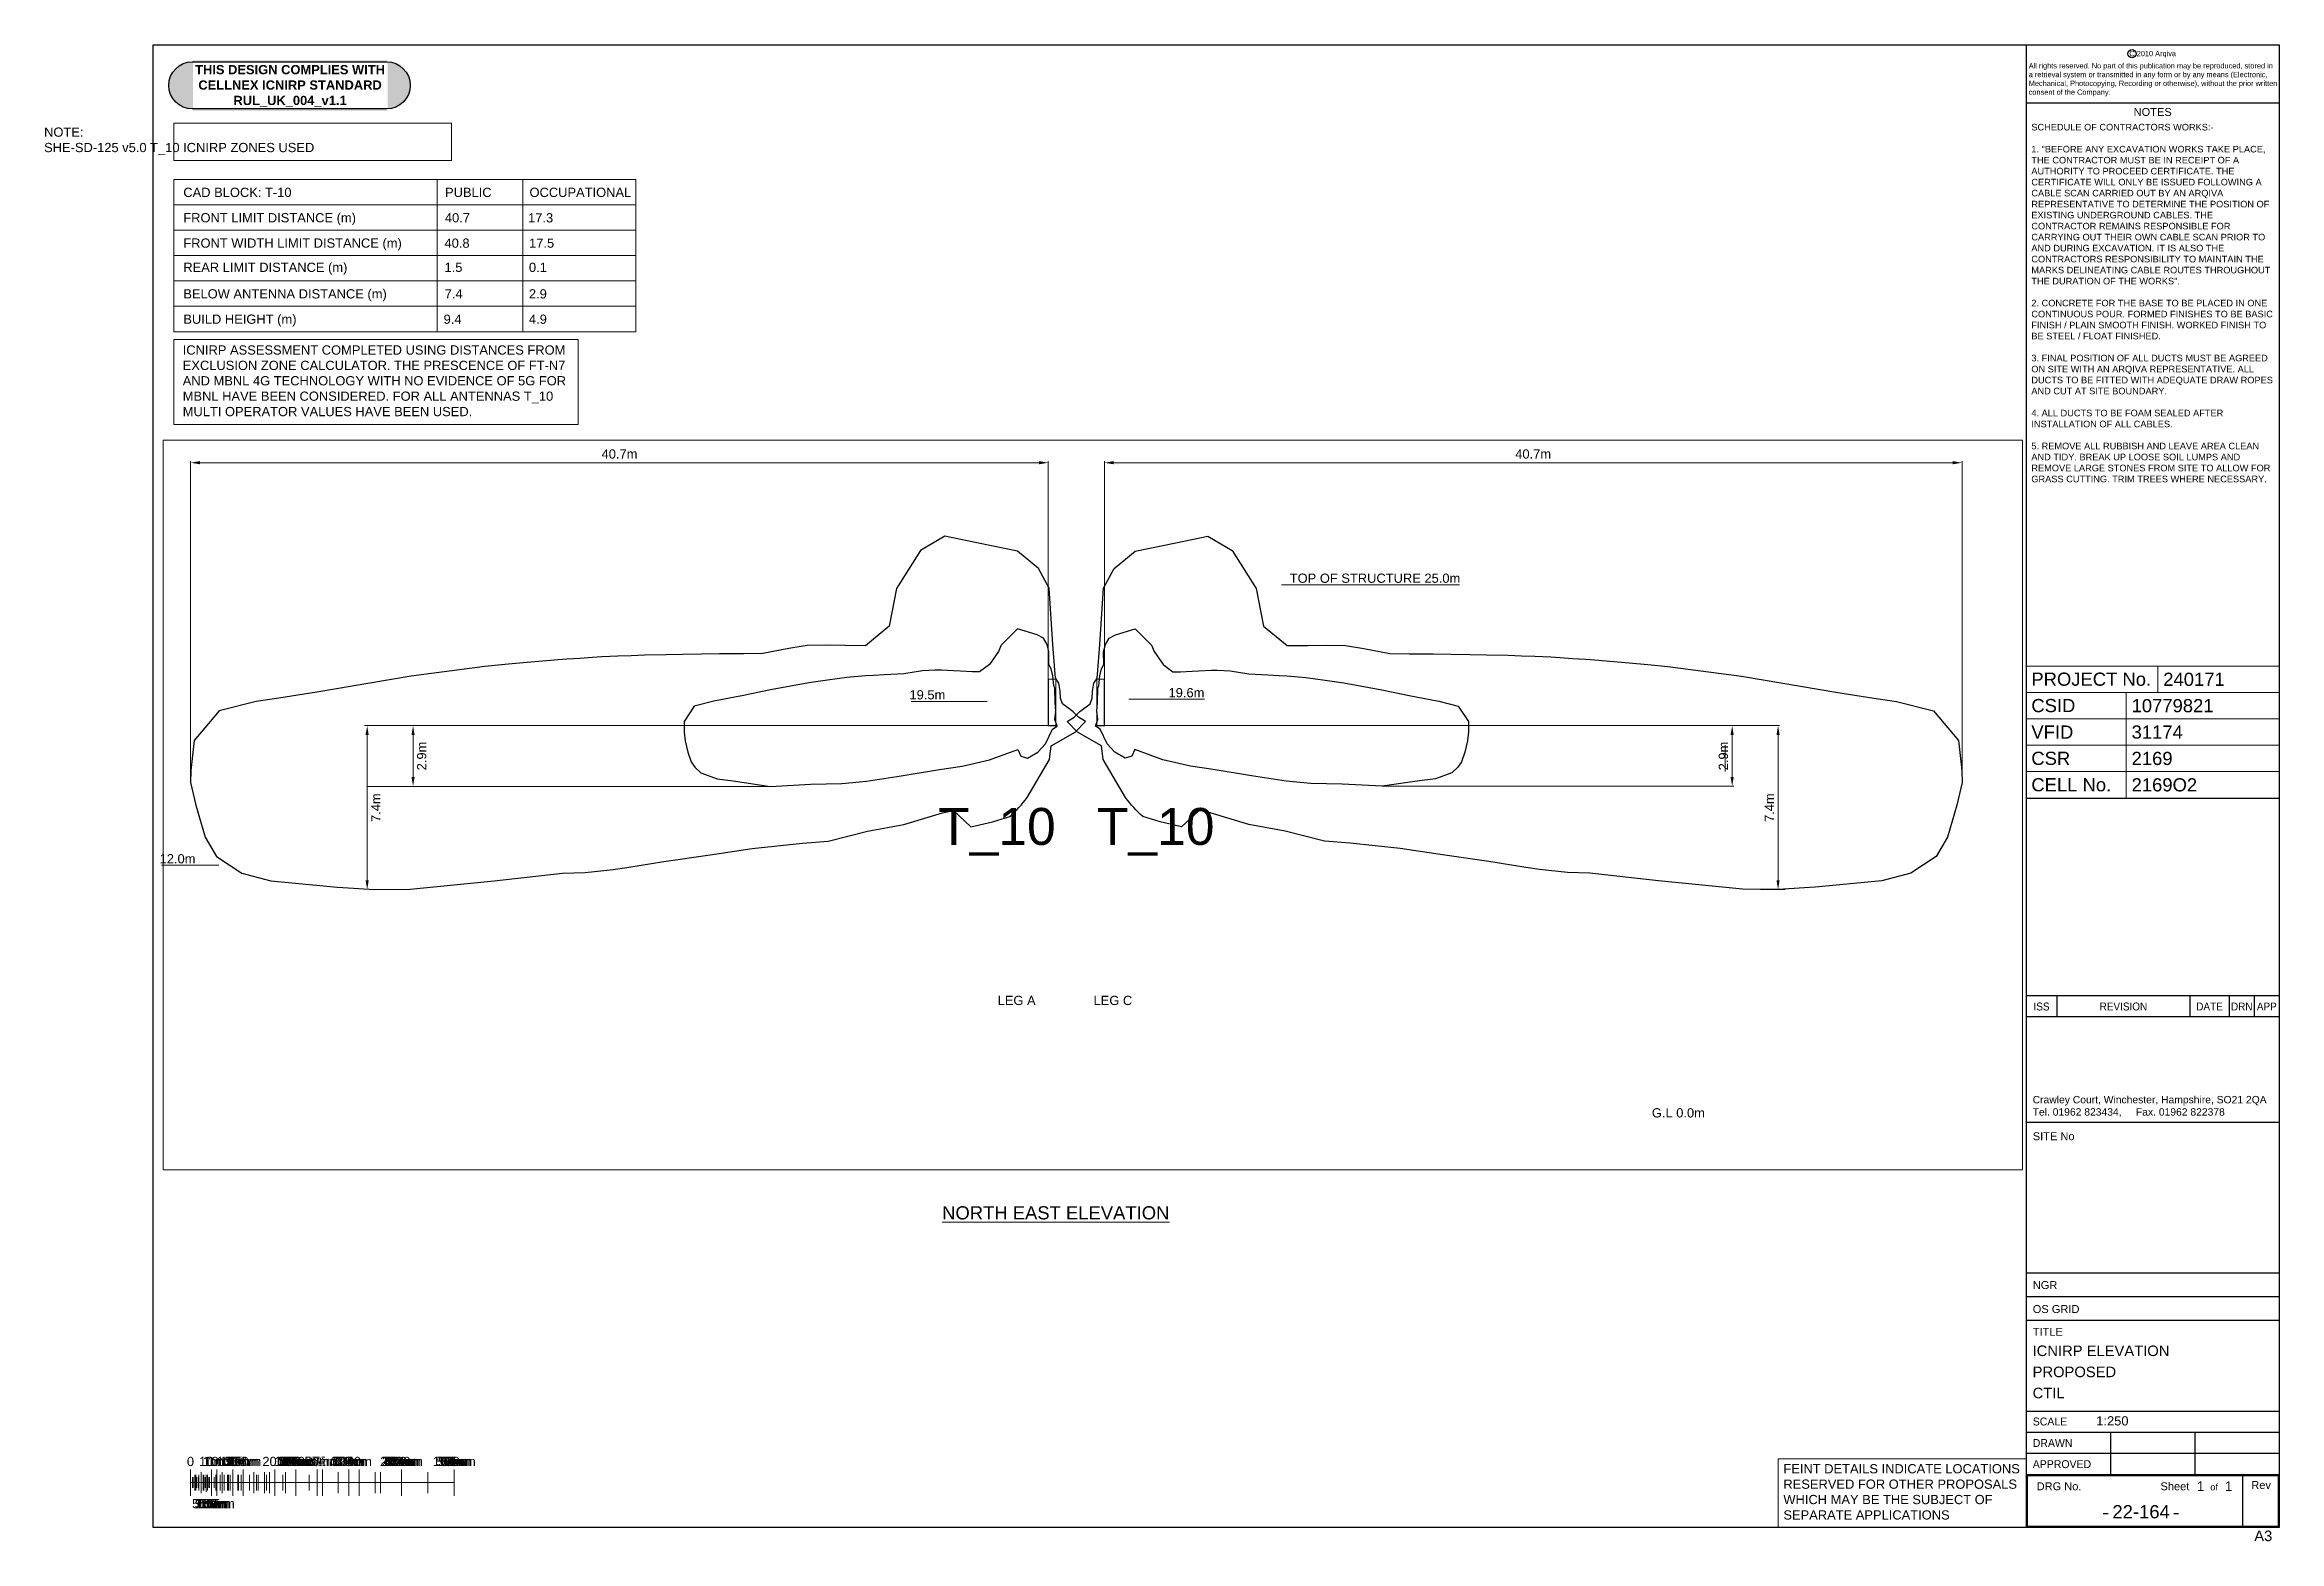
# Paper-space layout '22-164 CTIL ICNIRP ELEVATION' of a CAD drawing. Header units: millimetres. Extents: x -21 to 403, y -3 to 281.
import ezdxf
from ezdxf.enums import TextEntityAlignment as Align

# ---------------------------------------------------------------- set-up
doc = ezdxf.new("R2010")
doc.units = ezdxf.units.MM
doc.header["$LTSCALE"] = 30
doc.layers.add('ACAD ENTITIES HIDDEN', color=7, linetype='Continuous')
for name, color, linetype, lineweight in [('BORDER', 7, 'Continuous', 25), ('HIGHLIGHT', 1, 'Continuous', 30), ('TEXT AND DIMENSIONS', 7, 'Continuous', 13)]:
    doc.layers.add(name, color=color, linetype=linetype, lineweight=lineweight)
doc.layers.add('VIEWPORTS', color=7, linetype='Continuous', plot=False)
doc.styles.add('textstyle3', font='arial.ttf')
doc.styles.add('textstyle4', font='arial.ttf', dxfattribs={"width": 0.9})
doc.styles.add('textstyle5', font='arial.ttf', dxfattribs={"width": 0.95})

# ---------------------------------------------------------------- blocks, each defined once
blk = doc.blocks.new('A3MAS')
at = {"layer": 'BORDER'}
for p, q in [((0, 281), (403, 281)), ((0, 0), (0, 281)), ((355, 281), (355, 0)), ((403, 281), (403, 0)), ((355, 270), (403, 270)), ((355, 138.24), (403, 138.24)), ((403, 100.74), (355, 100.74)), ((360.85, 100.74), (360.85, 96.74)), ((386.04, 100.74), (386.04, 96.74)), ((393.5, 100.74), (393.5, 96.74)), ((398.25, 100.74), (398.25, 96.74)), ((403, 96.74), (355, 96.74)), ((403, 76.74), (355, 76.74)), ((403, 48.21), (355, 48.21)), ((403, 43.71), (355, 43.71)), ((403, 39.21), (355, 39.21)), ((403, 22), (355, 22)), ((403, 18), (355, 18)), ((371, 18), (371, 10)), ((387, 18), (387, 10)), ((403, 14), (355, 14)), ((403, 10), (355, 10)), ((355.2, 9.8), (355.2, 0.2)), ((402.8, 9.8), (355.2, 9.8)), ((396.05, 9.8), (396.05, 0.2)), ((402.8, 9.8), (402.8, 0.2)), ((403, 0), (0, 0)), ((402.8, 0.2), (355.2, 0.2))]:
    blk.add_line(p, q, dxfattribs=at)
at = {"layer": 'BORDER', "const_width": 0.25}
for points in [[(369.61, 2.64), (370.61, 2.64)], [(382.95, 2.64), (383.95, 2.64)]]:
    blk.add_lwpolyline(points, dxfattribs=at)
at = {"layer": 'BORDER'}
blk.add_circle((375.08, 279.3), 0.764, dxfattribs=at)
at = {"layer": 'BORDER', "style": 'textstyle3'}
blk.add_text('NOTES', height=1.5, dxfattribs=at).set_placement((379, 267.5), align=Align.CENTER)
at = {"layer": 'BORDER'}
for s, style, width, p in [('ISS', 'textstyle4', 0.9, (357.93, 98.73)), ('REVISION', 'textstyle4', 0.9, (373.45, 98.73)), ('DATE', 'textstyle4', 0.9, (389.77, 98.73)), ('DRN', 'textstyle4', 0.9, (395.88, 98.73)), ('APP', 'textstyle4', 0.9, (400.63, 98.73)), ('APPROVED', 'textstyle5', 0.95, (361.8, 12)), ('DRAWN', 'textstyle5', 0.95, (360.03, 16))]:
    blk.add_text(s, height=1.5, dxfattribs=dict(at, style=style, width=width)).set_placement(p, align=Align.MIDDLE_CENTER)
at = {"layer": 'BORDER', "style": 'textstyle3'}
for s, p in [('SITE No', (356.27, 73.39)), ('NGR', (356.27, 45.19)), ('OS GRID', (356.27, 40.64)), ('TITLE', (356.27, 36.33)), ('DRG No.', (357, 7.05))]:
    blk.add_text(s, height=1.5, dxfattribs=at).set_placement(p)
at = {"layer": 'BORDER', "style": 'textstyle5', "width": 0.95}
blk.add_text('SCALE', height=1.5, dxfattribs=at).set_placement((356.27, 19.33))
at = {"layer": 'BORDER', "style": 'textstyle3'}
for s, height, p in [('Sheet', 1.5, (383.21, 7.83)), ('Rev', 1.5, (399.55, 8.03)), ('of', 1.25, (390.65, 7.67))]:
    blk.add_text(s, height=height, dxfattribs=at).set_placement(p, align=Align.MIDDLE)
for s, insert, char_height, attachment_point in [('C 2010 Arqiva', (379, 279.82), 1, 2), ('A3', (399.96, -1.61), 2, 5)]:
    blk.add_mtext(s, dxfattribs=dict(at, insert=insert, char_height=char_height, attachment_point=attachment_point))
at = {"layer": 'BORDER', "attachment_point": 1, "style": 'textstyle3'}
for s, insert, char_height, width in [('All rights reserved. No part of this publication may be reproduced, stored in a retrieval system or transmitted in any form or by any means (Electronic, Mechanical, Photocopying, Recording or otherwise), without the prior written consent of the Company.', (355.5, 277.51), 1, 47), ('Crawley Court, Winchester, Hampshire, SO21 2QA\\PTel. 01962 823434,     Fax. 01962 822378', (356.25, 81.78), 1.4, 45.75)]:
    blk.add_mtext(s, dxfattribs=dict(at, insert=insert, char_height=char_height, width=width))
at = {"layer": 'BORDER', "style": 'textstyle3'}
for tag, p, height in [('TITLE1', (356.24, 32.48), 2), ('TITLE2', (356.24, 28.48), 2), ('TITLE3', (356.24, 24.48), 2), ('SCALE', (368.3, 19.33), 1.75)]:
    blk.add_attdef(tag, p, '', height=height, dxfattribs=at)
for tag, height, p in [('SHTNO', 1.8, (388.07, 7.83)), ('SHTOF', 1.8, (393.4, 7.83)), ('USERIDCATEGORY', 2.5, (376.81, 2.98))]:
    blk.add_attdef(tag, text='', height=height, dxfattribs=at).set_placement(p, align=Align.MIDDLE)
blk = doc.blocks.new('*U35')
at = {"layer": 'TEXT AND DIMENSIONS'}
for p, q in [((0, 2.5), (0, -2.5)), ((0, 2.5), (0, -2.5)), ((0, 2.5), (0, -2.5)), ((0, 2.5), (0, -2.5)), ((0, 2.5), (0, -2.5)), ((0, 2.5), (0, -2.5)), ((0, 2.5), (0, -2.5)), ((0, 2.5), (0, -2.5)), ((0, 2.5), (0, -2.5)), ((0, 2.5), (0, -2.5)), ((0, 2.5), (0, -2.5)), ((0, 2.5), (0, -2.5)), ((0, 2.5), (0, -2.5)), ((0, 0), (40, 0)), ((0, 0), (50, 0)), ((0, 0), (40, 0)), ((0, 0), (40, 0)), ((0, 0), (50, 0)), ((0, 0), (50, 0)), ((0, 0), (50, 0)), ((0, 0), (40, 0)), ((0, 0), (50, 0)), ((0, 0), (50, 0)), ((0, 0), (50, 0)), ((0, 0), (40, 0)), ((0, 0), (40, 0)), ((0, 0), (50, 0)), ((0, 0), (40, 0)), ((0, 0), (40, 0)), ((0, 0), (40, 0)), ((0, 0), (40, 0)), ((0.4, 1), (0.4, -1)), ((0.5, 1), (0.5, -1)), ((0.8, 1.5), (0.8, -1.5)), ((0.8, 1.5), (0.8, -1.5)), ((0.8, 1), (0.8, -1)), ((1, 1.5), (1, -1.5)), ((1, 1.5), (1, -1.5)), ((1, 1.5), (1, -1.5)), ((1, 1.5), (1, -1.5)), ((1, 1.5), (1, -1.5)), ((1, 1), (1, -1)), ((1.2, 1), (1.2, -1)), ((1.5, 1), (1.5, -1)), ((1.6, 1.5), (1.6, -1.5)), ((1.6, 1.5), (1.6, -1.5)), ((1.6, 1), (1.6, -1)), ((2, 2), (2, -2)), ((2, 2), (2, -2)), ((2, 2), (2, -2)), ((2, 2), (2, -2)), ((2, 2), (2, -2)), ((2, 1.5), (2, -1.5)), ((2, 1.5), (2, -1.5)), ((2, 1.5), (2, -1.5)), ((2, 1.5), (2, -1.5)), ((2, 1), (2, -1)), ((2.4, 1.5), (2.4, -1.5)), ((2.4, 1.5), (2.4, -1.5)), ((2.4, 1), (2.4, -1)), ((2.5, 1.5), (2.5, -1.5)), ((2.5, 1.5), (2.5, -1.5)), ((2.8, 1), (2.8, -1)), ((3, 1.5), (3, -1.72)), ((3, 1.5), (3, -1.72)), ((3, 1.5), (3, -1.72)), ((3, 1.5), (3, -1.72)), ((3, 1.5), (3, -1.72)), ((3, 1), (3, -1)), ((3.2, 1.5), (3.2, -1.5)), ((3.2, 1.5), (3.2, -1.5)), ((3.2, 1), (3.2, -1)), ((3.5, 1), (3.5, -1)), ((3.6, 1), (3.6, -1)), ((4, 2.5), (4, -2.5)), ((4, 2.5), (4, -2.5)), ((4, 2.5), (4, -2.5)), ((4, 2), (4, -2)), ((4, 2), (4, -2)), ((4, 2), (4, -2)), ((4, 2), (4, -2)), ((4, 2), (4, -2)), ((4, 2), (4, -2)), ((4, 2), (4, -2)), ((4, 1), (4, -1)), ((4.5, 1), (4.5, -1)), ((4.8, 1.5), (4.8, -1.5)), ((4.8, 1.5), (4.8, -1.5)), ((5, 2.5), (5, -2.5)), ((5, 2.5), (5, -2.5)), ((5, 1.5), (5, -1.5)), ((5, 1.5), (5, -1.5)), ((5, 1.5), (5, -1.5)), ((5, 1.5), (5, -1.5)), ((5, 1.5), (5, -1.5)), ((5.6, 1.5), (5.6, -1.5)), ((5.6, 1.5), (5.6, -1.5)), ((6, 2), (6, -2)), ((6, 2), (6, -2)), ((6, 2), (6, -2)), ((6, 2), (6, -2)), ((6, 2), (6, -2)), ((6, 1.5), (6, -1.5)), ((6, 1.5), (6, -1.5)), ((6, 1.5), (6, -1.5)), ((6, 1.5), (6, -1.5)), ((6.4, 1.5), (6.4, -1.5)), ((6.4, 1.5), (6.4, -1.5)), ((7, 1.5), (7, -1.5)), ((7, 1.5), (7, -1.5)), ((7, 1.5), (7, -1.5)), ((7, 1.5), (7, -1.5)), ((7, 1.5), (7, -1.5)), ((7.2, 1.5), (7.2, -1.5)), ((7.2, 1.5), (7.2, -1.5)), ((7.5, 1.5), (7.5, -1.5)), ((7.5, 1.5), (7.5, -1.5)), ((8, 2.5), (8, -2.5)), ((8, 2.5), (8, -2.5)), ((8, 2), (8, -2)), ((8, 2), (8, -2)), ((8, 2), (8, -2)), ((8, 2), (8, -2)), ((8, 2), (8, -2)), ((8, 2), (8, -2)), ((8, 2), (8, -2)), ((8, 2), (8, -2)), ((9, 1.5), (9, -1.5)), ((9, 1.5), (9, -1.5)), ((9.07, 1.5), (9.07, -1.5)), ((9.07, 1.5), (9.07, -1.5)), ((9.07, 1.5), (9.07, -1.5)), ((9.6, 1.5), (9.6, -1.5)), ((10, 2.5), (10, -2.5)), ((10, 2.5), (10, -2.5)), ((10, 2.5), (10, -2.5)), ((10, 2.5), (10, -2.5)), ((10, 2.5), (10, -2.5)), ((10, 2.5), (10, -2.5)), ((10, 2.5), (10, -2.5)), ((10, 2), (10, -2)), ((10, 2), (10, -2)), ((10, 1.5), (10, -1.5)), ((10, 1.5), (10, -1.5)), ((10, 1.5), (10, -1.5)), ((10, 1.5), (10, -1.5)), ((10, 1.5), (10, -1.5)), ((11.2, 1.5), (11.2, -1.5)), ((12, 2), (12, -2)), ((12, 2), (12, -2)), ((12, 2), (12, -2)), ((12, 2), (12, -2)), ((12, 2), (12, -2)), ((12, 2), (12, -2)), ((12, 2), (12, -2)), ((12, 2), (12, -2)), ((12, 2), (12, -2)), ((12.5, 1.5), (12.5, -1.5)), ((12.5, 1.5), (12.5, -1.5)), ((12.8, 1.5), (12.8, -1.5)), ((14, 2), (14, -2)), ((14, 2), (14, -2)), ((14, 2), (14, -2)), ((14, 2), (14, -2)), ((14, 2), (14, -2)), ((14, 1.5), (14, -1.5)), ((14, 1.5), (14, -1.5)), ((14, 1.5), (14, -1.5)), ((14, 1.5), (14, -1.5)), ((14, 1.5), (14, -1.5)), ((14.4, 1.5), (14.4, -1.5)), ((15, 2), (15, -2)), ((15, 2), (15, -2)), ((16, 2.5), (16, -2.5)), ((16, 2), (16, -2)), ((16, 2), (16, -2)), ((16, 2), (16, -2)), ((16, 2), (16, -2)), ((16, 2), (16, -2)), ((16, 2), (16, -2)), ((16, 2), (16, -2)), ((16, 2), (16, -2)), ((16, 2), (16, -2)), ((17.5, 1.5), (17.5, -1.5)), ((17.5, 1.5), (17.5, -1.5)), ((18, 2), (18, -2)), ((18, 2), (18, -2)), ((18, 2), (18, -2)), ((18, 2), (18, -2)), ((18, 2), (18, -2)), ((18, 1.5), (18, -1.5)), ((18, 1.5), (18, -1.5)), ((18, 1.5), (18, -1.5)), ((18, 1.5), (18, -1.5)), ((18, 1.5), (18, -1.5)), ((20, 2.5), (20, -2.5)), ((20, 2.5), (20, -2.5)), ((20, 2.5), (20, -2.5)), ((20, 2.5), (20, -2.5)), ((20, 2.5), (20, -2.5)), ((20, 2.5), (20, -2.5)), ((20, 2.5), (20, -2.5)), ((20, 2.5), (20, -2.5)), ((20, 2.5), (20, -2.5)), ((20, 2.5), (20, -2.5)), ((20, 2), (20, -2)), ((20, 2), (20, -2)), ((20, 2), (20, -2)), ((22.5, 1.5), (22.5, -1.5)), ((22.5, 1.5), (22.5, -1.5)), ((24, 2.5), (24, -2.5)), ((24, 2), (24, -2)), ((24, 2), (24, -2)), ((24, 2), (24, -2)), ((25, 2.5), (25, -2.5)), ((25, 2.5), (25, -2.5)), ((28, 2), (28, -2)), ((28, 2), (28, -2)), ((28, 2), (28, -2)), ((30, 2.5), (30, -2.5)), ((30, 2.5), (30, -2.5)), ((30, 2), (30, -2)), ((30, 2), (30, -2)), ((32, 2.5), (32, -2.5)), ((32, 2), (32, -2)), ((32, 2), (32, -2)), ((32, 2), (32, -2)), ((35, 2), (35, -2)), ((35, 2), (35, -2)), ((36, 2), (36, -2)), ((36, 2), (36, -2)), ((36, 2), (36, -2)), ((40, 2.5), (40, -2.5)), ((40, 2.5), (40, -2.5)), ((40, 2.5), (40, -2.5)), ((40, 2.5), (40, -2.5)), ((40, 2.5), (40, -2.5)), ((40, 2.5), (40, -2.5)), ((40, 2.5), (40, -2.5)), ((40, 2.5), (40, -2.5)), ((40, 2.5), (40, -2.5)), ((40, 2.5), (40, -2.5)), ((40, 2.5), (40, -2.5)), ((40, 2), (40, -2)), ((40, 2), (40, -2)), ((45, 2), (45, -2)), ((45, 2), (45, -2)), ((50, 2.5), (50, -2.5)), ((50, 2.5), (50, -2.5)), ((50, 2.5), (50, -2.5)), ((50, 2.5), (50, -2.5))]:
    blk.add_line(p, q, dxfattribs=at)
at = {"layer": 'TEXT AND DIMENSIONS', "flags": 128}
for points in [[(0, 2.5), (0, -2.5)], [(0, 2.5), (0, -2.5)], [(0, 2.5), (0, -2.5)], [(0, 2.5), (0, -2.5)], [(0, 2.5), (0, -2.5)], [(0, 2.5), (0, -2.5)], [(0, 2.5), (0, -2.5)], [(0, 0), (50, 0)], [(0, 0), (40, 0)], [(1, 1.5), (1, -1.5)], [(1, 1.5), (1, -1.5)], [(1, 1.5), (1, -1.5)], [(2, 1.5), (2, -1.5)], [(2, 1.5), (2, -1.5)], [(2, 1.5), (2, -1.5)], [(3, 1.5), (3, -1.5)], [(3, 1.5), (3, -1.5)], [(3, 1.5), (3, -1.5)], [(4, 2), (4, -2)], [(4, 1.5), (4, -1.5)], [(4, 1.5), (4, -1.5)], [(4, 1.5), (4, -1.5)], [(5, 2), (5, -2)], [(5, 2), (5, -2)], [(5, 2), (5, -2)], [(6, 1.5), (6, -1.5)], [(6, 1.5), (6, -1.5)], [(6, 1.5), (6, -1.5)], [(7, 1.5), (7, -1.5)], [(7, 1.5), (7, -1.5)], [(7, 1.5), (7, -1.5)], [(8, 2), (8, -2)], [(8, 1.5), (8, -1.5)], [(8, 1.5), (8, -1.5)], [(8, 1.5), (8, -1.5)], [(9, 1.5), (9, -1.5)], [(9, 1.5), (9, -1.5)], [(9, 1.5), (9, -1.5)], [(10, 2.5), (10, -2.5)], [(10, 2.5), (10, -2.5)], [(10, 2.5), (10, -2.5)], [(12, 2), (12, -2)], [(16, 2), (16, -2)], [(20, 2.5), (20, -2.5)], [(20, 2.5), (20, -2.5)], [(20, 2.5), (20, -2.5)], [(20, 2.5), (20, -2.5)], [(25, 2.5), (25, -2.5)], [(30, 2.5), (30, -2.5)], [(40, 2.5), (40, -2.5)], [(40, 2.5), (40, -2.5)], [(40, 2.5), (40, -2.5)], [(50, 2.5), (50, -2.5)], [(50, 2.5), (50, -2.5)], [(50, 2.5), (50, -2.5)], [(50, 2.5), (50, -2.5)], [(50, 2.5), (50, -2.5)]]:
    blk.add_lwpolyline(points, dxfattribs=at)
at = {"layer": 'TEXT AND DIMENSIONS'}
for points in [[(1, 1.5), (1, -1.5)], [(1, 1.5), (1, -1.5)], [(1, 1.5), (1, -1.5)], [(1, 1.5), (1, -1.5)], [(2, 1.5), (2, -1.5)], [(2, 1.5), (2, -1.5)], [(2, 1.5), (2, -1.5)], [(2, 1.5), (2, -1.5)], [(3, 1.5), (3, -1.5)], [(3, 1.5), (3, -1.5)], [(3, 1.5), (3, -1.5)], [(3, 1.5), (3, -1.5)], [(4, 1.5), (4, -1.5)], [(4, 1.5), (4, -1.5)], [(4, 1.5), (4, -1.5)], [(4, 1.5), (4, -1.5)], [(5, 2), (5, -2)], [(5, 2), (5, -2)], [(5, 2), (5, -2)], [(5, 2), (5, -2)], [(6, 1.5), (6, -1.5)], [(6, 1.5), (6, -1.5)], [(6, 1.5), (6, -1.5)], [(6, 1.5), (6, -1.5)], [(7, 1.5), (7, -1.5)], [(7, 1.5), (7, -1.5)], [(7, 1.5), (7, -1.5)], [(7, 1.5), (7, -1.5)], [(8, 1.5), (8, -1.5)], [(8, 1.5), (8, -1.5)], [(8, 1.5), (8, -1.5)], [(8, 1.5), (8, -1.5)], [(9, 1.5), (9, -1.5)], [(9, 1.5), (9, -1.5)], [(9, 1.5), (9, -1.5)], [(9, 1.5), (9, -1.5)], [(10, 2.5), (10, -2.5)], [(10, 2.5), (10, -2.5)], [(12, 1.5), (12, -1.5)], [(12, 1.5), (12, -1.5)], [(12, 1.5), (12, -1.5)], [(12, 1.5), (12, -1.5)], [(12, 1.5), (12, -1.5)], [(14, 1.5), (14, -1.5)], [(14, 1.5), (14, -1.5)], [(14, 1.5), (14, -1.5)], [(14, 1.5), (14, -1.5)], [(14, 1.5), (14, -1.5)], [(16, 1.5), (16, -1.5)], [(16, 1.5), (16, -1.5)], [(16, 1.5), (16, -1.5)], [(16, 1.5), (16, -1.5)], [(16, 1.5), (16, -1.5)], [(18, 1.5), (18, -1.5)], [(18, 1.5), (18, -1.5)], [(18, 1.5), (18, -1.5)], [(18, 1.5), (18, -1.5)], [(18, 1.5), (18, -1.5)], [(20, 2.5), (20, -2.5)], [(24, 2), (24, -2)], [(25, 2.5), (25, -2.5)], [(25, 2), (25, -2)], [(25, 2), (25, -2)], [(25, 2), (25, -2)], [(25, 2), (25, -2)], [(25, 2), (25, -2)], [(28, 2), (28, -2)], [(30, 2.5), (30, -2.5)], [(30, 2.5), (30, -2.5)], [(32, 2), (32, -2)], [(36, 2), (36, -2)], [(40, 2.5), (40, -2.5)], [(40, 2.5), (40, -2.5)]]:
    blk.add_lwpolyline(points, dxfattribs=at)
at = {"layer": 'TEXT AND DIMENSIONS', "char_height": 1.75, "attachment_point": 5, "style": 'textstyle3'}
for s, insert in [('0', (0, 4)), ('0', (0, 4)), ('0', (0, 4)), ('0', (0, 4)), ('0', (0, 4)), ('0', (0, 4)), ('0', (0, 4)), ('0', (0, 4)), ('0', (0, 4)), ('0', (0, 4)), ('0', (0, 4)), ('0', (0, 4)), ('0', (0, 4)), ('0', (0, 4)), ('0', (0, 4)), ('0', (0, 4)), ('0', (0, 4)), ('0', (0, 4)), ('0', (0, 4)), ('0', (0, 4)), ('10m', (4, 4)), ('1m', (4, 4)), ('10m', (5, 4)), ('1m', (5, 4)), ('100m', (8, 4)), ('10m', (8, 4)), ('50mm', (10, 4)), ('20mm', (10, 4)), ('10mm', (10, 4)), ('500m', (10, 4)), ('100m', (10, 4)), ('0.1m', (10, 4)), ('0.2m', (10, 4)), ('0.5m', (10, 4)), ('50m', (10, 4)), ('10m', (10, 4)), ('5m', (10, 4)), ('1m', (10, 4)), ('20m', (16, 4)), ('100mm', (20, 4)), ('1000m', (20, 4)), ('20mm', (20, 4)), ('500m', (20, 4)), ('200m', (20, 4)), ('250m', (20, 4)), ('100m', (20, 4)), ('0.2m', (20, 4)), ('0.5m', (20, 4)), ('50m', (20, 4)), ('20m', (20, 4)), ('10m', (20, 4)), ('5m', (20, 4)), ('2m', (20, 4)), ('1m', (20, 4)), ('50mm', (25, 4)), ('30m', (24, 4)), ('0.5m', (25, 4)), ('50m', (25, 4)), ('5m', (25, 4)), ('30mm', (30, 4)), ('300m', (30, 4)), ('0.3m', (30, 4)), ('30m', (30, 4)), ('3m', (30, 4)), ('40m', (32, 4)), ('200mm', (40, 4)), ('2000m', (40, 4)), ('1000m', (40, 4)), ('40mm', (40, 4)), ('400m', (40, 4)), ('500m', (40, 4)), ('200m', (40, 4)), ('100m', (40, 4)), ('0.4m', (40, 4)), ('40m', (40, 4)), ('50m', (40, 4)), ('20m', (40, 4)), ('10m', (40, 4)), ('4m', (40, 4)), ('2m', (40, 4)), ('1m', (40, 4)), ('100mm', (50, 4)), ('50mm', (50, 4)), ('500m', (50, 4)), ('100m', (50, 4)), ('0.5m', (50, 4)), ('50m', (50, 4)), ('10m', (50, 4)), ('5m', (50, 4)), ('1m', (50, 4)), ('5m', (2, -4)), ('5m', (2.5, -4)), ('100m', (4, -4)), ('0.1m', (4, -4)), ('50m', (4, -4)), ('10mm', (5, -4)), ('0.1m', (5, -4)), ('0.5m', (5, -4)), ('5mm', (5, -4)), ('5m', (4, -4)), ('50m', (5, -4)), ('5m', (5, -4))]:
    blk.add_mtext(s, dxfattribs=dict(at, insert=insert))

psp = doc.layouts.new('22-164 CTIL ICNIRP ELEVATION')

# ---------------------------------------------------------------- hatches: boundary and pattern name
at = {"layer": 'HIGHLIGHT', "transparency": 33554687}
h = psp.add_hatch(color=3, dxfattribs=at)
edge = h.paths.add_edge_path(flags=0)
edge.add_arc((44.25, 273.29), 4.47, 270, 450)
edge.add_line((44.25, 277.76), (7.42, 277.76))
edge.add_arc((7.42, 273.29), 4.47, 90, 270)
edge.add_line((7.42, 268.83), (44.25, 268.83))
h.paths.add_polyline_path([(7.57, 268.52), (44.44, 268.52), (44.44, 278.02), (7.57, 278.02)], flags=0)

# ---------------------------------------------------------------- linework, layer by layer
at = {"layer": 'ACAD ENTITIES HIDDEN', "color": 2, "const_width": 0.2}
for points in [[(171.07, 160.75), (169.67, 160.75), (169.67, 151.95), (171.07, 151.95)], [(178.89, 160.75), (180.29, 160.75), (180.29, 151.95), (178.89, 151.95)]]:
    psp.add_lwpolyline(points, close=True, dxfattribs=at)
at = {"layer": 'HIGHLIGHT', "color": 3}
psp.add_lwpolyline([(7.42, 268.83, -1), (7.42, 277.76), (44.25, 277.76, -1), (44.25, 268.83)], format="xyb", close=True, dxfattribs=at)
at = {"layer": 'HIGHLIGHT', "color": 5, "elevation": 0.4}
for points in [[(176.7, 152.75), (175.41, 153.56), (174.33, 154.64), (172.33, 156.11), (171.98, 157.18), (171.9, 158.47), (171.65, 160.01), (171.26, 160.54), (171.01, 161.07), (170.95, 161.66), (170.54, 167.31), (169.82, 177.99), (167.78, 181.75), (163.84, 185), (156.12, 186.57), (150.03, 187.89), (145.43, 185.16), (140.92, 177.92), (139.5, 170.79), (135, 167.1), (131.07, 167.11), (127.52, 167.19), (123.96, 167.11), (120.51, 166.56), (115.55, 165.64), (111.87, 165.54), (109.31, 165.54), (107.36, 165.55), (103.95, 165.51), (100.35, 165.44), (97.25, 165.38), (93.1, 165.29), (90.58, 165.2), (88.06, 165.13), (85.02, 164.99), (83.24, 164.85), (80.95, 164.69), (78.38, 164.53), (76.75, 164.4), (70.16, 163.87), (66.65, 163.56), (62.88, 163.14), (48.87, 161.32), (41.08, 160.01), (31.01, 158.3), (23.79, 157.16), (19.5, 156.5), (12.5, 154.78), (7.78, 149.14), (7.13, 143.48), (7.1, 141.18), (8.1, 136.88), (9.83, 130.82), (12.03, 127.15), (16.8, 123.99), (22.27, 122.54), (34.91, 121.37), (41.95, 120.88), (48.68, 120.95), (64.64, 122.54), (77.61, 123.99), (81.87, 124.15), (87.16, 124.7), (89.79, 125.04), (96.79, 126.18), (105.56, 127.45), (113.56, 128.67), (123.06, 129.71), (127.92, 130.03), (135.4, 131.94), (142.29, 133.19), (149.6, 135.43), (151.72, 135.86), (155.01, 132.79), (159.07, 133.73), (162.36, 134.72, 0.055519), (165.65, 138.34), (169.87, 145.54), (170.19, 148.1), (174.75, 150.73)], [(173.26, 152.75), (174.55, 153.56), (175.63, 154.64), (177.62, 156.11), (177.98, 157.18), (178.06, 158.47), (178.31, 160.01), (178.69, 160.54), (178.95, 161.08), (179.01, 161.66), (179.41, 167.31), (180.14, 178), (182.18, 181.76), (186.12, 185), (193.84, 186.57), (199.93, 187.89), (204.53, 185.16), (209.04, 177.92), (210.46, 170.79), (214.96, 167.11), (218.89, 167.11), (222.44, 167.19), (226, 167.11), (229.45, 166.56), (234.41, 165.64), (238.09, 165.54), (240.65, 165.54), (242.6, 165.55), (246.01, 165.51), (249.61, 165.44), (252.7, 165.38), (256.86, 165.29), (259.38, 165.21), (261.89, 165.13), (264.94, 164.99), (266.72, 164.85), (269.01, 164.69), (271.58, 164.53), (273.21, 164.4), (279.79, 163.87), (283.31, 163.56), (287.07, 163.14), (301.09, 161.32), (308.88, 160.01), (318.95, 158.3), (326.17, 157.17), (330.46, 156.5), (337.46, 154.78), (342.18, 149.14), (342.83, 143.48), (342.86, 141.18), (341.86, 136.88), (340.13, 130.82), (337.93, 127.15), (333.16, 123.99), (327.69, 122.54), (315.05, 121.37), (308, 120.88), (301.27, 120.95), (285.32, 122.55), (272.34, 123.99), (268.09, 124.15), (262.8, 124.7), (260.16, 125.04), (253.17, 126.18), (244.4, 127.45), (236.39, 128.67), (226.9, 129.71), (222.04, 130.03), (214.56, 131.94), (207.67, 133.19), (200.36, 135.44), (198.24, 135.86), (194.94, 132.79), (190.89, 133.73), (187.6, 134.72, -0.055519), (184.31, 138.34), (180.09, 145.54), (179.77, 148.1), (175.2, 150.73)]]:
    psp.add_lwpolyline(points, format="xyb", close=True, dxfattribs=at)
at = {"layer": 'HIGHLIGHT', "color": 1, "elevation": 0.4}
for points in [[(170.97, 156.34), (170.91, 159.08), (170.71, 159.59), (170.51, 161.38), (170.18, 162.71), (169.78, 163.54), (169.79, 165.95), (169.44, 167.3), (168.77, 168.55), (167.53, 169.16), (163.84, 170.31), (160.76, 167.18), (160.24, 166), (158.52, 163.55), (156.65, 162.14), (155.21, 162.14), (153.02, 162.28), (151.72, 162.36), (149.42, 162.46), (148.25, 162.45), (145.84, 162.31), (142.26, 161.75), (138.65, 161.57), (136.54, 161.47), (135.04, 161.38), (131.46, 161.05), (127.84, 160.6), (124.26, 160.07), (117.04, 158.75), (111.9, 157.65), (106.24, 156.62), (102.57, 155.62), (100.65, 152.71), (100.63, 150.74), (100.82, 149.06), (101.37, 146.93), (101.95, 145.08), (102.65, 144.07), (103.83, 142.98), (106.93, 141.87), (109.94, 141.49), (117, 140.45), (124.58, 140.86), (130.5, 141), (135.23, 141.45), (141.78, 142.43), (149.04, 143.61), (153.33, 144.3), (158.55, 145.49), (163.9, 147.46), (164.47, 146.17), (165.72, 145.76), (167.69, 146.93), (169.15, 148.5), (170.47, 151.29), (171.33, 151.88), (170.91, 153.09), (171.08, 154.67)], [(178.99, 156.34), (179.04, 159.08), (179.25, 159.59), (179.44, 161.38), (179.78, 162.72), (180.17, 163.54), (180.16, 165.95), (180.51, 167.31), (181.19, 168.55), (182.43, 169.16), (186.12, 170.31), (189.2, 167.18), (189.72, 166), (191.44, 163.55), (193.3, 162.14), (194.74, 162.14), (196.94, 162.28), (198.23, 162.36), (200.54, 162.47), (201.7, 162.45), (204.12, 162.31), (207.7, 161.75), (211.3, 161.57), (213.42, 161.47), (214.91, 161.38), (218.5, 161.05), (222.12, 160.6), (225.7, 160.07), (232.91, 158.75), (238.06, 157.65), (243.72, 156.62), (247.38, 155.62), (249.31, 152.71), (249.33, 150.75), (249.14, 149.07), (248.59, 146.93), (248.01, 145.08), (247.31, 144.07), (246.13, 142.98), (243.03, 141.87), (240.02, 141.49), (232.96, 140.46), (225.38, 140.86), (219.46, 141), (214.73, 141.45), (208.18, 142.43), (200.92, 143.62), (196.62, 144.3), (191.4, 145.49), (186.05, 147.46), (185.49, 146.17), (184.24, 145.77), (182.27, 146.93), (180.81, 148.51), (179.48, 151.29), (178.63, 151.88), (179.05, 153.09), (178.88, 154.67)]]:
    psp.add_lwpolyline(points, close=True, dxfattribs=at)
at = {"layer": 'TEXT AND DIMENSIONS'}
for p, q in [((53.85, 255.45), (53.85, 226.61)), ((70.07, 255.45), (70.07, 226.61)), ((3.91, 250.64), (91.48, 250.64)), ((3.91, 245.84), (91.48, 245.84)), ((3.91, 241.03), (91.48, 241.03)), ((3.91, 236.22), (91.48, 236.22)), ((3.91, 231.42), (91.48, 231.42)), ((7.1, 141.18, 0.4), (7.1, 202.08)), ((167.92, 201.78), (8.85, 201.78)), ((169.67, 153.7), (169.67, 202.08)), ((180.29, 153.7), (180.29, 202.08)), ((182.04, 201.78), (341.11, 201.78)), ((342.86, 141.18, 0.4), (342.86, 202.08)), ((213.89, 178.65), (247.62, 178.65)), ((355, 163.24), (403, 163.24)), ((380, 158.24), (380, 163.24)), ((184.9, 156.95), (199.27, 156.95)), ((355, 158.24), (403, 158.24)), ((374, 143.24), (374, 158.24)), ((143.69, 156.55), (158.06, 156.55)), ((355, 153.24), (403, 153.24)), ((170.37, 151.95), (40.03, 151.95)), ((170.37, 151.95), (40.03, 151.95)), ((40.56, 150.2), (40.56, 122.63)), ((49.26, 150.2), (49.26, 142.2)), ((179.59, 151.95), (301.62, 151.95)), ((179.59, 151.95), (308.28, 151.95)), ((299.29, 150.2), (299.29, 142.21)), ((307.99, 150.2), (307.99, 122.63)), ((297.98, 143.24), (297.98, 148.24)), ((355, 148.24), (403, 148.24)), ((117, 140.45, 0.4), (40.56, 140.45)), ((232.96, 140.46, 0.4), (299.58, 140.46)), ((355, 143.24), (403, 143.24)), ((374, 138.24), (374, 143.24)), ((1.55, 125.48), (12.46, 125.48)), ((304.64, 120.91, 0.4), (309.31, 120.88)), ((355, 13), (308, 13)), ((308, 13), (308, 0))]:
    psp.add_line(p, q, dxfattribs=at)
for points in [[(3.91, 266.11), (56.52, 266.11), (56.52, 259.07), (3.91, 259.07)], [(3.91, 255.45), (91.48, 255.45), (91.48, 226.61), (3.91, 226.61)], [(3.91, 225.11), (80.56, 225.11), (80.56, 209), (3.91, 209)]]:
    psp.add_lwpolyline(points, close=True, dxfattribs=at)
psp.add_lwpolyline([(91.48, 255.45), (3.91, 255.45)], dxfattribs=at)
for points in [[(8.85, 202.08), (8.85, 201.49), (7.1, 201.78)], [(167.92, 202.08), (167.92, 201.49), (169.67, 201.78)], [(182.04, 202.08), (182.04, 201.49), (180.29, 201.78)], [(341.11, 202.08), (341.11, 201.49), (342.86, 201.78)], [(40.85, 150.2), (40.26, 150.2), (40.56, 151.95)], [(49.55, 150.2), (48.97, 150.2), (49.26, 151.95)], [(298.99, 150.2), (299.58, 150.2), (299.29, 151.95)], [(307.7, 150.2), (308.28, 150.2), (307.99, 151.95)], [(49.55, 142.2), (48.97, 142.2), (49.26, 140.45)], [(298.99, 142.21), (299.58, 142.21), (299.29, 140.46)], [(40.85, 122.63), (40.26, 122.63), (40.56, 120.88)], [(307.7, 122.63), (308.28, 122.63), (307.99, 120.88)]]:
    psp.add_solid(points, dxfattribs=at)

# ---------------------------------------------------------------- block references
at = {"layer": 'BORDER'}
psp.add_blockref('A3MAS', (0, 0), dxfattribs=at).add_auto_attribs({'USERIDCATEGORY': '22-164', 'SCALE': '1:250', 'SHTNO': '1', 'SHTOF': '1', 'TITLE1': 'ICNIRP ELEVATION', 'TITLE2': 'PROPOSED', 'TITLE3': 'CTIL'})
at = {"layer": 'TEXT AND DIMENSIONS'}
psp.add_blockref('*U35', (7.07, 8.5), dxfattribs=at)

# ---------------------------------------------------------------- texts
at = {"layer": 'ACAD ENTITIES HIDDEN', "insert": (356, 266), "char_height": 1.25, "width": 46, "attachment_point": 1, "style": 'textstyle3'}
psp.add_mtext('SCHEDULE OF CONTRACTORS WORKS:-\\P\\P1. "BEFORE ANY EXCAVATION WORKS TAKE PLACE, THE CONTRACTOR MUST BE IN RECEIPT OF A AUTHORITY TO PROCEED CERTIFICATE. THE CERTIFICATE WILL ONLY BE ISSUED FOLLOWING A CABLE SCAN CARRIED OUT BY AN ARQIVA REPRESENTATIVE TO DETERMINE THE POSITION OF EXISTING UNDERGROUND CABLES. THE CONTRACTOR REMAINS RESPONSIBLE FOR CARRYING OUT THEIR OWN CABLE SCAN PRIOR TO AND DURING EXCAVATION. IT IS ALSO THE CONTRACTORS RESPONSIBILITY TO MAINTAIN THE MARKS DELINEATING CABLE ROUTES THROUGHOUT THE DURATION OF THE WORKS".\\P\\P2. CONCRETE FOR THE BASE TO BE PLACED IN ONE CONTINUOUS POUR. FORMED FINISHES TO BE BASIC FINISH / PLAIN SMOOTH FINISH. WORKED FINISH TO BE STEEL / FLOAT FINISHED.\\P\\P3. FINAL POSITION OF ALL DUCTS MUST BE AGREED ON SITE WITH AN ARQIVA REPRESENTATIVE. ALL DUCTS TO BE FITTED WITH ADEQUATE DRAW ROPES AND CUT AT SITE BOUNDARY.\\P\\P4. ALL DUCTS TO BE FOAM SEALED AFTER INSTALLATION OF ALL CABLES.\\P\\P5. REMOVE ALL RUBBISH AND LEAVE AREA CLEAN AND TIDY. BREAK UP LOOSE SOIL LUMPS AND REMOVE LARGE STONES FROM SITE TO ALLOW FOR GRASS CUTTING. TRIM TREES WHERE NECESSARY.', dxfattribs=at)
at = {"layer": 'ACAD ENTITIES HIDDEN', "char_height": 7, "style": 'textstyle3'}
for insert, attachment_point in [((171.07, 136.35), 3), ((178.89, 136.35), 1)]:
    psp.add_mtext('T_10', dxfattribs=dict(at, insert=insert, attachment_point=attachment_point))
at = {"layer": 'HIGHLIGHT', "color": 3, "insert": (8.03, 277.15), "char_height": 1.75, "width": 35.8233, "attachment_point": 1, "style": 'textstyle3'}
psp.add_mtext('\\pxqc;{\\fArial|b1|i0|c0|p34;THIS DESIGN COMPLIES WITH\\PCELLNEX ICNIRP STANDARD\\PRUL_UK_004_v1.1}', dxfattribs=at)
at = {"layer": 'TEXT AND DIMENSIONS', "style": 'textstyle3'}
for s, p in [('40.7', (55.29, 247.33)), ('17.3', (71.06, 247.32)), ('40.8', (55.22, 242.52)), ('17.5', (71.25, 242.52)), ('1.5', (55.22, 237.93)), ('0.1', (71.22, 237.93)), ('7.4', (55.25, 232.91)), ('2.9', (71.22, 232.91)), ('9.4', (55.05, 228.1)), ('4.9', (71.22, 228.11))]:
    psp.add_text(s, height=1.75, dxfattribs=at).set_placement(p)
for s, p in [('TOP OF STRUCTURE 25.0m ', (215.43, 179.02)), ('19.5m ', (143.35, 156.92)), ('19.6m ', (192.46, 157.32)), ('12.0m ', (1.22, 125.85)), ('LEG A', (160.06, 99)), ('LEG C', (178.24, 99))]:
    psp.add_text(s, height=1.75, rotation=0, dxfattribs=at).set_placement(p)
for s, insert, char_height, attachment_point in [('\\pxql;NOTE:\\PSHE-SD-125 v5.0 T_10 ICNIRP ZONES USED', (4.93, 262.72), 1.75, 5), ('\\A1;40.7m', (88.39, 203.43), 1.75, 5), ('\\A1;40.7m', (261.57, 203.43), 1.75, 5), ('PROJECT No.', (356, 160.74), 2.5, 4), ('CSID', (356, 155.74), 2.5, 4), ('VFID', (356, 150.74), 2.5, 4), ('CSR', (356, 145.74), 2.5, 4), ('CELL No.', (356, 140.74), 2.5, 4), ('G.L 0.0m', (294.12, 79.45), 1.75, 3)]:
    psp.add_mtext(s, dxfattribs=dict(at, insert=insert, char_height=char_height, attachment_point=attachment_point))
for s, insert, char_height, width, attachment_point in [('CAD BLOCK: T-10', (5.71, 253.89), 1.75, 60.567, 1), ('PUBLIC', (55.32, 253.89), 1.75, 60.567, 1), ('OCCUPATIONAL', (71.33, 253.89), 1.75, 60.567, 1), ('FRONT LIMIT DISTANCE (m)', (5.71, 249.08), 1.75, 60.567, 1), ('FRONT WIDTH LIMIT DISTANCE (m)', (5.71, 244.28), 1.75, 60.567, 1), ('REAR LIMIT DISTANCE (m)', (5.71, 239.69), 1.75, 60.567, 1), ('BELOW ANTENNA DISTANCE (m)', (5.71, 234.66), 1.75, 60.567, 1), ('BUILD HEIGHT (m)', (5.71, 229.86), 1.75, 60.567, 1), ('\\pxql;ICNIRP ASSESSMENT COMPLETED USING DISTANCES FROM EXCLUSION ZONE CALCULATOR. THE PRESCENCE OF FT-N7 AND MBNL 4G TECHNOLOGY WITH NO EVIDENCE OF 5G FOR MBNL HAVE BEEN CONSIDERED. FOR ALL ANTENNAS T_10 MULTI OPERATOR VALUES HAVE BEEN USED.', (41.93, 224.02), 1.75, 72.658, 2), ('{\\LNORTH EAST ELEVATION}', (171.08, 59.61), 2.5, 42.82, 5), ('FEINT DETAILS INDICATE LOCATIONS RESERVED FOR OTHER PROPOSALS WHICH MAY BE THE SUBJECT OF SEPARATE APPLICATIONS', (309, 12), 1.75, 48.6012, 1)]:
    psp.add_mtext(s, dxfattribs=dict(at, insert=insert, char_height=char_height, width=width, attachment_point=attachment_point))
at = {"layer": 'TEXT AND DIMENSIONS', "char_height": 1.75, "attachment_point": 5, "rotation": 90, "style": 'textstyle3'}
for s, insert in [('\\A1;2.9m', (50.9, 146.2)), ('\\A1;2.9m', (297.64, 146.2)), ('\\A1;7.4m', (42.2, 136.41)), ('\\A1;7.4m', (306.35, 136.41))]:
    psp.add_mtext(s, dxfattribs=dict(at, insert=insert))
at = {"layer": 'TEXT AND DIMENSIONS', "style": 'textstyle3'}
for tag, p in [('240171', (381, 159.49)), ('10779821', (375, 154.49)), ('31174', (375, 149.49)), ('2169', (375, 144.49)), ('2169O2', (375, 139.49))]:
    psp.add_attdef(tag, p, '', height=2.5, dxfattribs=at)

# ---------------------------------------------------------------- viewports
at = {"layer": 'VIEWPORTS', "view_target_point": (204785.24, 48971.1)}
psp.add_viewport(center=(178.12, 136.89), size=(352.43, 138.2797), view_center_point=(-90189.06, -278325.57), view_height=34569.9183, status=4, dxfattribs=at)
at = {"layer": 'VIEWPORTS'}
psp.add_viewport(center=(379, 117.49), size=(48, 41.5), view_center_point=(24, 16.7), view_height=41.5, dxfattribs=at)
psp.add_viewport(center=(379, 38.37), size=(48, 76.739), view_center_point=(24, -50.12), view_height=76.739, status=3, dxfattribs=at)

doc.saveas('drawing.dxf')
